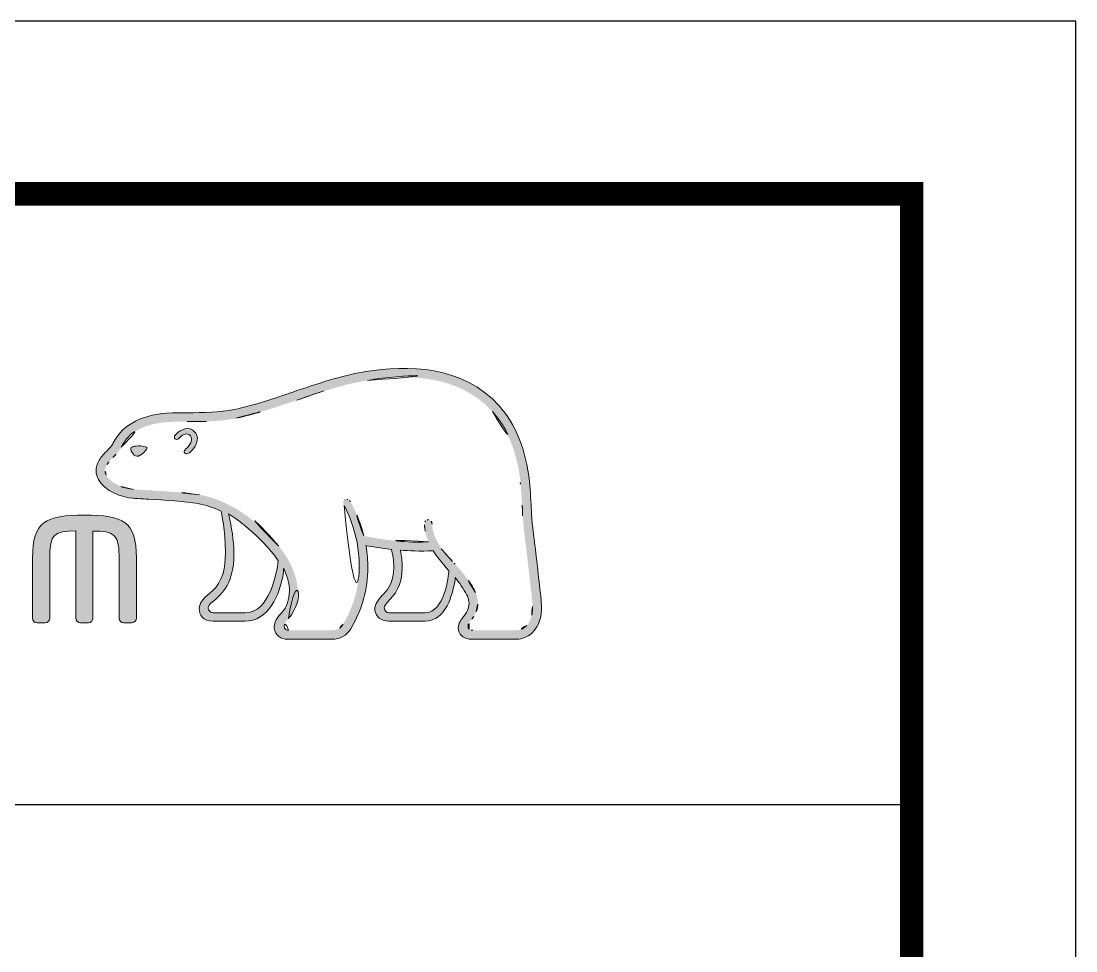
# Model space of a CAD drawing. Extents: x 16296660632 to 16296677930, y -37409619871 to -37409616275.
# Drawn here: x 16296677844.4 to 16296677929.6, y -37409616350.5 to -37409616275.4 of the extents above; entities that cross this region are included whole.
import ezdxf

# ---------------------------------------------------------------- set-up
doc = ezdxf.new("R2010")
doc.units = 0
doc.header["$LTSCALE"] = 10
doc.header["$MEASUREMENT"] = 0
doc.layers.get('0').update_dxf_attribs({"linetype": 'CONTINUOUS'})
doc.layers.add('레이어 1', color=7, linetype='CONTINUOUS', lineweight=0)

msp = doc.modelspace()

# ---------------------------------------------------------------- hatches: boundary and pattern name
at = {"layer": '레이어 1'}
h = msp.add_hatch(color=5, dxfattribs=at)
h.dxf.hatch_style = 1
edge = h.paths.add_edge_path(flags=16)
edge.add_spline(control_points=[(16296677885.24654, -37409616324.248878), (16296677884.89292, -37409616324.640327), (16296677884.44854, -37409616324.643837), (16296677884.42931, -37409616324.643837), (16296677884.42931, -37409616324.643837), (16296677880.86953, -37409616324.643837), (16296677880.86953, -37409616324.643837), (16296677880.738741, -37409616324.643837), (16296677880.6388, -37409616324.611038), (16296677880.57408, -37409616324.547157), (16296677880.52006, -37409616324.494247), (16296677880.49382, -37409616324.413757), (16296677880.49382, -37409616324.314041), (16296677880.49382, -37409616324.113289), (16296677880.64036, -37409616323.928726), (16296677880.796049, -37409616323.73278), (16296677880.94038, -37409616323.54734), (16296677881.077499, -37409616323.371513), (16296677881.154249, -37409616323.155457), (16296677881.34911, -37409616322.63105), (16296677881.329189, -37409616322.071632), (16296677881.096519, -37409616321.578728), (16296677880.676189, -37409616320.686913), (16296677880.05253, -37409616319.986237), (16296677879.448071, -37409616319.309181), (16296677879.448071, -37409616319.309181), (16296677879.24337, -37409616319.084381), (16296677879.24337, -37409616319.082191), (16296677878.45763, -37409616318.206589), (16296677877.64563, -37409616317.300774), (16296677877.58157, -37409616316.072639), (16296677877.566919, -37409616315.829453), (16296677877.45451, -37409616315.682503), (16296677877.298161, -37409616315.689056), (16296677877.298161, -37409616315.689056), (16296677877.06786, -37409616315.799698), (16296677877.062851, -37409616315.799698), (16296677877.000521, -37409616315.868378), (16296677876.96575, -37409616315.970711), (16296677876.96575, -37409616316.088387), (16296677876.96575, -37409616316.088387), (16296677876.96772, -37409616316.129913), (16296677876.96772, -37409616316.130371), (16296677876.99921, -37409616316.574303), (16296677877.105049, -37409616317.009918), (16296677877.291161, -37409616317.462143), (16296677877.291161, -37409616317.462143), (16296677877.30932, -37409616317.507652), (16296677877.30932, -37409616317.507652), (16296677877.30932, -37409616317.507652), (16296677877.261181, -37409616317.509392), (16296677877.261181, -37409616317.509392), (16296677874.975901, -37409616317.599937), (16296677872.735479, -37409616317.168678), (16296677872.07658, -37409616317.009918), (16296677871.67024, -37409616315.375023), (16296677871.01115, -37409616314.291206), (16296677870.98271, -37409616314.245293), (16296677870.93153, -37409616314.160431), (16296677870.849739, -37409616314.095253), (16296677870.771021, -37409616314.072517), (16296677870.771021, -37409616314.072517), (16296677870.57856, -37409616314.101379), (16296677870.554951, -37409616314.104439), (16296677870.538771, -37409616314.128502), (16296677870.505091, -37409616314.173981), (16296677870.43074, -37409616314.27372), (16296677870.43074, -37409616314.27372), (16296677870.42157, -37409616314.353737), (16296677870.42157, -37409616314.353737), (16296677870.42157, -37409616314.353737), (16296677870.48233, -37409616314.568939), (16296677870.48233, -37409616314.568939), (16296677870.532209, -37409616314.655098), (16296677871.705669, -37409616316.710762), (16296677871.705669, -37409616319.433411), (16296677871.705669, -37409616321.112923), (16296677871.26436, -37409616322.69751), (16296677870.393999, -37409616324.142609), (16296677870.186029, -37409616324.489433), (16296677869.91202, -37409616324.643837), (16296677869.5044, -37409616324.643837), (16296677869.5044, -37409616324.643837), (16296677865.995331, -37409616324.643837), (16296677865.995331, -37409616324.643837), (16296677865.879, -37409616324.643837), (16296677865.636259, -37409616324.562027), (16296677865.636259, -37409616324.308357), (16296677865.636259, -37409616324.168404), (16296677865.76593, -37409616323.938766), (16296677865.98201, -37409616323.696907), (16296677867.44434, -37409616322.068581), (16296677866.600679, -37409616319.525253), (16296677865.19824, -37409616317.849678), (16296677863.84367, -37409616316.233582), (16296677861.63298, -37409616314.199791), (16296677858.79443, -37409616313.694633), (16296677857.788469, -37409616313.518806), (16296677856.135429, -37409616313.420853), (16296677854.80032, -37409616313.341652), (16296677854.80032, -37409616313.341652), (16296677853.450821, -37409616313.261627), (16296677853.450821, -37409616313.261627), (16296677852.75824, -37409616313.20871), (16296677851.61364, -37409616312.782707), (16296677851.26527, -37409616312.123131), (16296677851.11809, -37409616311.84977), (16296677851.13471, -37409616311.572502), (16296677851.319269, -37409616311.253647), (16296677851.4354, -37409616311.061234), (16296677851.59483, -37409616310.895889), (16296677851.795361, -37409616310.694687), (16296677852.017099, -37409616310.470306), (16296677852.245199, -37409616310.238083), (16296677852.422791, -37409616309.931908), (16296677852.422791, -37409616309.931908), (16296677852.47373, -37409616309.836143), (16296677852.47373, -37409616309.836143), (16296677853.15144, -37409616308.539749), (16296677854.54752, -37409616307.855263), (16296677856.62484, -37409616307.800163), (16296677856.62484, -37409616307.800163), (16296677857.79635, -37409616307.787033), (16296677857.79635, -37409616307.787033), (16296677859.082649, -37409616307.780479), (16296677860.542179, -37409616307.773048), (16296677861.74143, -37409616307.514977), (16296677863.42576, -37409616307.15284), (16296677865.115549, -37409616306.5755), (16296677866.606779, -37409616306.067291), (16296677866.606779, -37409616306.067291), (16296677866.654461, -37409616306.051552), (16296677866.654461, -37409616306.051552), (16296677868.498859, -37409616305.420853), (16296677870.40625, -37409616304.7687), (16296677872.35605, -37409616304.451187), (16296677875.4765, -37409616303.934647), (16296677879.761641, -37409616303.951698), (16296677882.45763, -37409616306.978333), (16296677883.70372, -37409616308.379646), (16296677884.471291, -37409616310.306732), (16296677884.73547, -37409616312.707474), (16296677884.73547, -37409616312.707474), (16296677884.72542, -37409616312.699623), (16296677884.716209, -37409616312.691307), (16296677884.73764, -37409616312.738953), (16296677884.757771, -37409616313.0084), (16296677884.86887, -37409616314.535698), (16296677884.900789, -37409616315.270042), (16296677884.934481, -37409616316.02932), (16296677885.12648, -37409616317.438103), (16296677885.12648, -37409616317.438103), (16296677885.67057, -37409616322.149483), (16296677885.67057, -37409616322.149483), (16296677885.67057, -37409616322.149483), (16296677885.70293, -37409616322.722008), (16296677885.70293, -37409616322.722008), (16296677885.70293, -37409616323.398201), (16296677885.54986, -37409616323.912117), (16296677885.24654, -37409616324.248878)], knot_values=[0, 0, 0, 0, 1, 1, 1, 2, 2, 2, 3, 3, 3, 4, 4, 4, 5, 5, 5, 6, 6, 6, 7, 7, 7, 8, 8, 8, 9, 9, 9, 10, 10, 10, 11, 11, 11, 12, 12, 12, 13, 13, 13, 14, 14, 14, 15, 15, 15, 16, 16, 16, 17, 17, 17, 18, 18, 18, 19, 19, 19, 20, 20, 20, 21, 21, 21, 22, 22, 22, 23, 23, 23, 24, 24, 24, 25, 25, 25, 26, 26, 26, 27, 27, 27, 28, 28, 28, 29, 29, 29, 30, 30, 30, 31, 31, 31, 32, 32, 32, 33, 33, 33, 34, 34, 34, 35, 35, 35, 36, 36, 36, 37, 37, 37, 38, 38, 38, 39, 39, 39, 40, 40, 40, 41, 41, 41, 42, 42, 42, 43, 43, 43, 44, 44, 44, 45, 45, 45, 46, 46, 46, 47, 47, 47, 48, 48, 48, 49, 49, 49, 50, 50, 50, 51, 51, 51, 52, 52, 52, 53, 53, 53, 53], degree=3, periodic=0)
edge = h.paths.add_edge_path(flags=16)
edge.add_spline(control_points=[(16296677877.017361, -37409616323.230667), (16296677877.017361, -37409616323.230667), (16296677874.11342, -37409616323.230667), (16296677874.11342, -37409616323.230667), (16296677873.89867, -37409616323.230667), (16296677873.72897, -37409616323.059227), (16296677873.72897, -37409616322.84053), (16296677873.72897, -37409616322.687897), (16296677873.86149, -37409616322.49369), (16296677873.986811, -37409616322.360291), (16296677874.57749, -37409616321.794777), (16296677875.181709, -37409616321.016258), (16296677875.181709, -37409616319.538368), (16296677875.181709, -37409616319.538368), (16296677875.14431, -37409616318.866997), (16296677875.14431, -37409616318.864388), (16296677875.14431, -37409616318.864388), (16296677875.03758, -37409616318.211357), (16296677875.03758, -37409616318.211357), (16296677875.03758, -37409616318.211357), (16296677875.03014, -37409616318.17025), (16296677875.03014, -37409616318.17025), (16296677875.03014, -37409616318.17025), (16296677875.073, -37409616318.173317), (16296677875.073, -37409616318.173317), (16296677875.614491, -37409616318.212227), (16296677876.668119, -37409616318.270866), (16296677877.67408, -37409616318.223183), (16296677877.929501, -37409616318.629501), (16296677878.34107, -37409616319.152168), (16296677878.94202, -37409616319.848457), (16296677878.91445, -37409616320.194878), (16296677878.62755, -37409616323.230667), (16296677877.017361, -37409616323.230667)], knot_values=[0, 0, 0, 0, 1, 1, 1, 2, 2, 2, 3, 3, 3, 4, 4, 4, 5, 5, 5, 6, 6, 6, 7, 7, 7, 8, 8, 8, 9, 9, 9, 10, 10, 10, 11, 11, 11, 11], degree=3, periodic=0)
edge = h.paths.add_edge_path(flags=16)
edge.add_spline(control_points=[(16296677862.446039, -37409616323.230667), (16296677862.446039, -37409616323.230667), (16296677859.897051, -37409616323.230667), (16296677859.897051, -37409616323.230667), (16296677859.705919, -37409616323.230667), (16296677859.50034, -37409616323.073219), (16296677859.50034, -37409616322.84053), (16296677859.50034, -37409616322.69928), (16296677859.61886, -37409616322.524307), (16296677859.83494, -37409616322.35067), (16296677860.480049, -37409616321.836761), (16296677861.45759, -37409616321.059097), (16296677861.56344, -37409616318.912033), (16296677861.56344, -37409616318.912033), (16296677861.57807, -37409616318.326408), (16296677861.57807, -37409616318.326408), (16296677861.57807, -37409616317.41317), (16296677861.368799, -37409616316.31057), (16296677861.17025, -37409616315.325157), (16296677861.17025, -37409616315.325157), (16296677861.137859, -37409616315.224579), (16296677861.137859, -37409616315.224579), (16296677861.137859, -37409616315.224579), (16296677861.221411, -37409616315.289726), (16296677861.221411, -37409616315.289726), (16296677861.601471, -37409616315.523727), (16296677863.68338, -37409616316.934692), (16296677865.160839, -37409616319.019218), (16296677865.03837, -37409616320.00592), (16296677864.482031, -37409616323.230667), (16296677862.446039, -37409616323.230667)], knot_values=[0, 0, 0, 0, 1, 1, 1, 2, 2, 2, 3, 3, 3, 4, 4, 4, 5, 5, 5, 6, 6, 6, 7, 7, 7, 8, 8, 8, 9, 9, 9, 10, 10, 10, 10], degree=3, periodic=0)
edge = h.paths.add_edge_path()
edge.add_spline(control_points=[(16296677886.39006, -37409616322.078201), (16296677886.38916, -37409616322.071632), (16296677885.848579, -37409616317.340134), (16296677885.848579, -37409616317.340134), (16296677885.64847, -37409616315.926109), (16296677885.6196, -37409616315.172073), (16296677885.59359, -37409616314.503777), (16296677885.59359, -37409616314.503777), (16296677885.45977, -37409616312.63575), (16296677885.45977, -37409616312.634422), (16296677885.175039, -37409616310.07756), (16296677884.34753, -37409616308.012268), (16296677882.9991, -37409616306.502029), (16296677880.086189, -37409616303.229141), (16296677875.53904, -37409616303.194588), (16296677872.236, -37409616303.739143), (16296677870.2103, -37409616304.074173), (16296677868.27405, -37409616304.735046), (16296677866.402081, -37409616305.375359), (16296677866.402081, -37409616305.375359), (16296677866.34174, -37409616305.396767), (16296677866.34174, -37409616305.396767), (16296677864.8783, -37409616305.895813), (16296677863.217569, -37409616306.463982), (16296677861.587931, -37409616306.811234), (16296677860.46825, -37409616307.050484), (16296677859.06604, -37409616307.061417), (16296677857.827379, -37409616307.067978), (16296677857.827379, -37409616307.067978), (16296677856.60144, -37409616307.082848), (16296677856.60144, -37409616307.082848), (16296677854.24575, -37409616307.141029), (16296677852.64123, -37409616307.956741), (16296677851.83079, -37409616309.50634), (16296677851.83079, -37409616309.50634), (16296677851.79427, -37409616309.573257), (16296677851.79427, -37409616309.573257), (16296677851.660219, -37409616309.808144), (16296677851.46143, -37409616310.007584), (16296677851.283421, -37409616310.186043), (16296677851.087259, -37409616310.38372), (16296677850.866159, -37409616310.605461), (16296677850.69734, -37409616310.892372), (16296677850.52784, -37409616311.179741), (16296677850.44235, -37409616311.471024), (16296677850.44235, -37409616311.757057), (16296677850.44235, -37409616311.997612), (16296677850.502689, -37409616312.233803), (16296677850.623871, -37409616312.459488), (16296677851.124649, -37409616313.405098), (16296677852.55311, -37409616313.915482), (16296677853.40554, -37409616313.976288), (16296677853.40554, -37409616313.976288), (16296677854.66036, -37409616314.055023), (16296677854.690319, -37409616314.057648), (16296677855.944941, -37409616314.128502), (16296677857.663151, -37409616314.227783), (16296677858.666281, -37409616314.404922), (16296677859.25281, -37409616314.508568), (16296677859.91935, -37409616314.718941), (16296677860.533421, -37409616315.008072), (16296677860.57716, -37409616315.167267), (16296677860.89599, -37409616316.584801), (16296677860.89599, -37409616318.327278), (16296677860.89599, -37409616318.327278), (16296677860.88245, -37409616318.880127), (16296677860.88245, -37409616318.880127), (16296677860.78994, -37409616320.717506), (16296677859.98889, -37409616321.359589), (16296677859.401939, -37409616321.829323), (16296677859.34244, -37409616321.876137), (16296677858.819361, -37409616322.310448), (16296677858.781731, -37409616322.833099), (16296677858.75506, -37409616323.128761), (16296677858.83968, -37409616323.398201), (16296677859.019239, -37409616323.591942), (16296677859.21386, -37409616323.80188), (16296677859.50975, -37409616323.908157), (16296677859.897051, -37409616323.908157), (16296677859.897051, -37409616323.908157), (16296677862.446039, -37409616323.908157), (16296677862.446039, -37409616323.908157), (16296677864.353889, -37409616323.908157), (16296677865.297729, -37409616321.853844), (16296677865.58485, -37409616319.929367), (16296677865.58485, -37409616319.929367), (16296677865.590771, -37409616319.658653), (16296677865.590771, -37409616319.658653), (16296677865.590771, -37409616319.658653), (16296677865.66951, -37409616319.794228), (16296677865.66951, -37409616319.794228), (16296677865.91419, -37409616320.338753), (16296677866.06139, -37409616320.989578), (16296677866.06139, -37409616321.479851), (16296677866.06139, -37409616322.167847), (16296677865.848379, -37409616322.768806), (16296677865.4438, -37409616323.216667), (16296677865.341681, -37409616323.317719), (16296677864.83149, -37409616323.846497), (16296677864.83149, -37409616324.374397), (16296677864.83149, -37409616324.374397), (16296677864.836081, -37409616324.461449), (16296677864.836081, -37409616324.461449), (16296677864.908461, -37409616325.085152), (16296677865.413179, -37409616325.363739), (16296677865.882059, -37409616325.363739), (16296677865.882059, -37409616325.363739), (16296677869.5044, -37409616325.363739), (16296677869.5044, -37409616325.363739), (16296677870.15826, -37409616325.363739), (16296677870.679371, -37409616325.069366), (16296677871.014179, -37409616324.513939), (16296677871.93597, -37409616322.983551), (16296677872.40308, -37409616321.321541), (16296677872.40308, -37409616319.575531), (16296677872.40308, -37409616319.030563), (16296677872.351681, -37409616318.448868), (16296677872.251089, -37409616317.845291), (16296677872.251089, -37409616317.845291), (16296677872.24234, -37409616317.797188), (16296677872.24234, -37409616317.797188), (16296677872.24234, -37409616317.797188), (16296677872.290449, -37409616317.807259), (16296677872.290449, -37409616317.807259), (16296677872.72628, -37409616317.891647), (16296677873.427401, -37409616318.013237), (16296677874.293831, -37409616318.106827), (16296677874.293831, -37409616318.106827), (16296677874.319, -37409616318.109901), (16296677874.319, -37409616318.109901), (16296677874.319, -37409616318.109901), (16296677874.43556, -37409616318.773857), (16296677874.43556, -37409616318.773857), (16296677874.43556, -37409616318.773857), (16296677874.461121, -37409616318.931282), (16296677874.461121, -37409616318.933907), (16296677874.461121, -37409616318.933907), (16296677874.495689, -37409616319.521317), (16296677874.495689, -37409616319.521317), (16296677874.495689, -37409616320.930977), (16296677873.85536, -37409616321.544167), (16296677873.51116, -37409616321.873062), (16296677873.50633, -37409616321.877441), (16296677873.02611, -37409616322.36554), (16296677872.97407, -37409616322.798553), (16296677872.97407, -37409616322.798553), (16296677872.957439, -37409616322.931519), (16296677872.957439, -37409616322.931519), (16296677872.957439, -37409616323.067543), (16296677872.99242, -37409616323.334343), (16296677873.23035, -37409616323.580147), (16296677873.439871, -37409616323.798401), (16296677873.764179, -37409616323.908157), (16296677874.195431, -37409616323.908157), (16296677874.195431, -37409616323.908157), (16296677877.017361, -37409616323.908157), (16296677877.017361, -37409616323.908157), (16296677878.731211, -37409616323.908157), (16296677879.247089, -37409616321.729172), (16296677879.455059, -37409616320.508018), (16296677879.455059, -37409616320.508018), (16296677879.464701, -37409616320.382057), (16296677879.464701, -37409616320.382057), (16296677879.464701, -37409616320.382057), (16296677879.53248, -37409616320.474342), (16296677879.53248, -37409616320.474342), (16296677879.92766, -37409616320.97908), (16296677880.27426, -37409616321.540207), (16296677880.441099, -37409616321.889267), (16296677880.528799, -37409616322.070763), (16296677880.57605, -37409616322.272392), (16296677880.57605, -37409616322.474457), (16296677880.57605, -37409616322.474457), (16296677880.51219, -37409616322.882973), (16296677880.51219, -37409616322.882973), (16296677880.44615, -37409616323.104713), (16296677880.294821, -37409616323.30896), (16296677880.14677, -37409616323.50666), (16296677879.9296, -37409616323.788757), (16296677879.70566, -37409616324.081367), (16296677879.70566, -37409616324.436523), (16296677879.70566, -37409616324.436523), (16296677879.726669, -37409616324.632019), (16296677879.726669, -37409616324.632019), (16296677879.82987, -37409616325.103508), (16296677880.211929, -37409616325.363739), (16296677880.801729, -37409616325.363739), (16296677880.801729, -37409616325.363739), (16296677884.427561, -37409616325.363739), (16296677884.427561, -37409616325.363739), (16296677884.507139, -37409616325.363739), (16296677885.2157, -37409616325.34626), (16296677885.77071, -37409616324.745743), (16296677886.21377, -37409616324.265953), (16296677886.42897, -37409616323.606361), (16296677886.42897, -37409616322.730743), (16296677886.42897, -37409616322.730743), (16296677886.39049, -37409616322.081253), (16296677886.39006, -37409616322.078201)], knot_values=[0, 0, 0, 0, 1, 1, 1, 2, 2, 2, 3, 3, 3, 4, 4, 4, 5, 5, 5, 6, 6, 6, 7, 7, 7, 8, 8, 8, 9, 9, 9, 10, 10, 10, 11, 11, 11, 12, 12, 12, 13, 13, 13, 14, 14, 14, 15, 15, 15, 16, 16, 16, 17, 17, 17, 18, 18, 18, 19, 19, 19, 20, 20, 20, 21, 21, 21, 22, 22, 22, 23, 23, 23, 24, 24, 24, 25, 25, 25, 26, 26, 26, 27, 27, 27, 28, 28, 28, 29, 29, 29, 30, 30, 30, 31, 31, 31, 32, 32, 32, 33, 33, 33, 34, 34, 34, 35, 35, 35, 36, 36, 36, 37, 37, 37, 38, 38, 38, 39, 39, 39, 40, 40, 40, 41, 41, 41, 42, 42, 42, 43, 43, 43, 44, 44, 44, 45, 45, 45, 46, 46, 46, 47, 47, 47, 48, 48, 48, 49, 49, 49, 50, 50, 50, 51, 51, 51, 52, 52, 52, 53, 53, 53, 54, 54, 54, 55, 55, 55, 56, 56, 56, 57, 57, 57, 58, 58, 58, 59, 59, 59, 60, 60, 60, 61, 61, 61, 62, 62, 62, 63, 63, 63, 64, 64, 64, 65, 65, 65, 66, 66, 66, 66], degree=3, periodic=0)
edge = h.paths.add_edge_path(flags=0)
edge.add_spline(control_points=[(16296677853.34387, -37409616309.841797), (16296677853.34387, -37409616309.841797), (16296677853.871349, -37409616309.603447), (16296677854.52479, -37409616309.85537), (16296677854.52479, -37409616309.85537), (16296677854.6057, -37409616309.889923), (16296677854.50029, -37409616310.039062), (16296677854.18211, -37409616310.466827), (16296677853.868509, -37409616310.559113), (16296677853.868509, -37409616310.559113), (16296677853.868509, -37409616310.559113), (16296677853.6413, -37409616310.639137), (16296677853.51359, -37409616310.484306), (16296677853.255529, -37409616310.181648), (16296677853.247669, -37409616310.005386), (16296677853.247669, -37409616310.005386), (16296677853.247669, -37409616310.005386), (16296677853.22098, -37409616309.874611), (16296677853.34387, -37409616309.841797)], knot_values=[0, 0, 0, 0, 1, 1, 1, 2, 2, 2, 3, 3, 3, 4, 4, 4, 5, 5, 5, 6, 6, 6, 6], degree=3, periodic=0)
edge = h.paths.add_edge_path(flags=0)
edge.add_spline(control_points=[(16296677856.82472, -37409616308.871719), (16296677856.74576, -37409616308.957893), (16296677856.739651, -37409616309.101341), (16296677856.82472, -37409616309.17701), (16296677856.90608, -37409616309.250488), (16296677857.04711, -37409616309.231239), (16296677857.125839, -37409616309.144653), (16296677857.16783, -37409616309.101341), (16296677857.60083, -37409616308.587433), (16296677857.97436, -37409616308.850281), (16296677858.1108, -37409616308.948257), (16296677858.167231, -37409616309.087341), (16296677858.14712, -37409616309.26709), (16296677858.115191, -37409616309.555321), (16296677857.865231, -37409616309.882492), (16296677857.6905, -37409616309.994461), (16296677857.592751, -37409616310.053932), (16296677857.52824, -37409616310.181648), (16296677857.574591, -37409616310.284882), (16296677857.62052, -37409616310.387642), (16296677857.751289, -37409616310.418282), (16296677857.856251, -37409616310.369293), (16296677858.16898, -37409616310.219704), (16296677858.56329, -37409616309.72023), (16296677858.6173, -37409616309.254433), (16296677858.653151, -37409616308.929901), (16296677858.5075, -37409616308.664841), (16296677858.24814, -37409616308.48597), (16296677857.6905, -37409616308.090141), (16296677857.058479, -37409616308.619781), (16296677856.82472, -37409616308.871719)], knot_values=[0, 0, 0, 0, 1, 1, 1, 2, 2, 2, 3, 3, 3, 4, 4, 4, 5, 5, 5, 6, 6, 6, 7, 7, 7, 8, 8, 8, 9, 9, 9, 10, 10, 10, 10], degree=3, periodic=0)
edge = h.paths.add_edge_path(flags=0)
edge.add_spline(control_points=[(16296677856.75342, -37409616309.257912), (16296677856.75342, -37409616309.257912), (16296677856.75342, -37409616309.257912), (16296677856.75342, -37409616309.257912), (16296677856.75342, -37409616309.257912), (16296677856.75342, -37409616309.257912), (16296677856.75342, -37409616309.257912)], knot_values=[0, 0, 0, 0, 1, 1, 1, 2, 2, 2, 2], degree=3, periodic=0)
h = msp.add_hatch(color=5, dxfattribs=at)
h.dxf.hatch_style = 2
edge = h.paths.add_edge_path()
edge.add_spline(control_points=[(16296677856.82472, -37409616308.871719), (16296677856.74576, -37409616308.957893), (16296677856.739651, -37409616309.101341), (16296677856.82472, -37409616309.17701), (16296677856.90608, -37409616309.250488), (16296677857.04711, -37409616309.231239), (16296677857.125839, -37409616309.144653), (16296677857.16783, -37409616309.101341), (16296677857.60083, -37409616308.587433), (16296677857.97436, -37409616308.850281), (16296677858.1108, -37409616308.948257), (16296677858.167231, -37409616309.087341), (16296677858.14712, -37409616309.26709), (16296677858.115191, -37409616309.555321), (16296677857.865231, -37409616309.882492), (16296677857.6905, -37409616309.994461), (16296677857.592751, -37409616310.053932), (16296677857.52824, -37409616310.181648), (16296677857.574591, -37409616310.284882), (16296677857.62052, -37409616310.387642), (16296677857.751289, -37409616310.418282), (16296677857.856251, -37409616310.369293), (16296677858.16898, -37409616310.219704), (16296677858.56329, -37409616309.72023), (16296677858.6173, -37409616309.254433), (16296677858.653151, -37409616308.929901), (16296677858.5075, -37409616308.664841), (16296677858.24814, -37409616308.48597), (16296677857.6905, -37409616308.090141), (16296677857.058479, -37409616308.619781), (16296677856.82472, -37409616308.871719)], knot_values=[0, 0, 0, 0, 1, 1, 1, 2, 2, 2, 3, 3, 3, 4, 4, 4, 5, 5, 5, 6, 6, 6, 7, 7, 7, 8, 8, 8, 9, 9, 9, 10, 10, 10, 10], degree=3, periodic=0)
h = msp.add_hatch(color=5, dxfattribs=at)
h.dxf.hatch_style = 2
edge = h.paths.add_edge_path()
edge.add_spline(control_points=[(16296677853.34387, -37409616309.841797), (16296677853.34387, -37409616309.841797), (16296677853.871349, -37409616309.603447), (16296677854.52479, -37409616309.85537), (16296677854.52479, -37409616309.85537), (16296677854.6057, -37409616309.889923), (16296677854.50029, -37409616310.039062), (16296677854.18211, -37409616310.466827), (16296677853.868509, -37409616310.559113), (16296677853.868509, -37409616310.559113), (16296677853.868509, -37409616310.559113), (16296677853.6413, -37409616310.639137), (16296677853.51359, -37409616310.484306), (16296677853.255529, -37409616310.181648), (16296677853.247669, -37409616310.005386), (16296677853.247669, -37409616310.005386), (16296677853.247669, -37409616310.005386), (16296677853.22098, -37409616309.874611), (16296677853.34387, -37409616309.841797)], knot_values=[0, 0, 0, 0, 1, 1, 1, 2, 2, 2, 3, 3, 3, 4, 4, 4, 5, 5, 5, 6, 6, 6, 6], degree=3, periodic=0)
h = msp.add_hatch(color=5, dxfattribs=at)
h.dxf.hatch_style = 2
edge = h.paths.add_edge_path()
edge.add_spline(control_points=[(16296677845.30541, -37409616318.790024), (16296677845.30541, -37409616318.790024), (16296677845.30541, -37409616323.653633), (16296677845.30541, -37409616323.653633), (16296677845.30541, -37409616323.863983), (16296677845.47072, -37409616324.035004), (16296677845.67367, -37409616324.035004), (16296677845.67367, -37409616324.035004), (16296677846.324471, -37409616324.035004), (16296677846.324471, -37409616324.035004), (16296677846.55409, -37409616324.035004), (16296677846.691429, -37409616323.841682), (16296677846.691429, -37409616323.653633), (16296677846.691429, -37409616323.653633), (16296677846.691429, -37409616318.910294), (16296677846.691429, -37409616318.910294), (16296677846.691429, -37409616316.818787), (16296677847.04615, -37409616316.61541), (16296677848.814871, -37409616316.610603), (16296677848.814871, -37409616316.739182), (16296677848.814871, -37409616323.653633), (16296677848.814871, -37409616323.653633), (16296677848.814871, -37409616323.871857), (16296677848.971901, -37409616324.035004), (16296677849.18009, -37409616324.035004), (16296677849.18009, -37409616324.035004), (16296677849.81954, -37409616324.035004), (16296677849.81954, -37409616324.035004), (16296677850.048269, -37409616324.035004), (16296677850.185181, -37409616323.841682), (16296677850.185181, -37409616323.653633), (16296677850.185181, -37409616323.653633), (16296677850.185181, -37409616316.760612), (16296677850.185181, -37409616316.624168), (16296677851.01268, -37409616316.627213), (16296677851.59396, -37409616316.69545), (16296677851.908649, -37409616317.009918), (16296677852.24016, -37409616317.341011), (16296677852.304899, -37409616317.95858), (16296677852.304899, -37409616318.910294), (16296677852.304899, -37409616318.910294), (16296677852.304899, -37409616323.653633), (16296677852.304899, -37409616323.653633), (16296677852.304899, -37409616323.860069), (16296677852.473949, -37409616324.035004), (16296677852.67384, -37409616324.035004), (16296677852.67384, -37409616324.035004), (16296677853.3277, -37409616324.035004), (16296677853.3277, -37409616324.035004), (16296677853.55448, -37409616324.035004), (16296677853.694639, -37409616323.837311), (16296677853.694639, -37409616323.653633), (16296677853.694639, -37409616323.653633), (16296677853.694639, -37409616318.790024), (16296677853.694639, -37409616318.790024), (16296677853.694639, -37409616315.84214), (16296677852.64934, -37409616315.342651), (16296677849.50769, -37409616315.342651), (16296677846.35466, -37409616315.342651), (16296677845.30541, -37409616315.84214), (16296677845.30541, -37409616318.790024)], knot_values=[0, 0, 0, 0, 1, 1, 1, 2, 2, 2, 3, 3, 3, 4, 4, 4, 5, 5, 5, 6, 6, 6, 7, 7, 7, 8, 8, 8, 9, 9, 9, 10, 10, 10, 11, 11, 11, 12, 12, 12, 13, 13, 13, 14, 14, 14, 15, 15, 15, 16, 16, 16, 17, 17, 17, 18, 18, 18, 19, 19, 19, 20, 20, 20, 20], degree=3, periodic=0)

# ---------------------------------------------------------------- linework, layer by layer
at = {"color": 5}
msp.add_line((16296677862.333099, -37409616323.908157), (16296677862.333099, -37409616323.908157), dxfattribs=at)
at = {"color": 5, "ltscale": 40}
msp.add_line((16296677916.335739, -37409616338.752739), (16296677785.24143, -37409616338.752739), dxfattribs=at)
at = {"ltscale": 0.5}
msp.add_lwpolyline([(16296677109.345659, -37409616876.442093), (16296677929.60565, -37409616876.442093), (16296677929.60565, -37409616275.422089), (16296677109.345659, -37409616275.422089)], close=True, dxfattribs=at)
at = {"color": 5, "linetype": 'ByBlock', "lineweight": 200, "const_width": 1.89}
msp.add_lwpolyline([(16296677122.53558, -37409616850.70694), (16296677916.335581, -37409616850.70694), (16296677916.335581, -37409616289.37693), (16296677122.53558, -37409616289.37693)], close=True, dxfattribs=at)
at = {"layer": '레이어 1', "color": 5}
for points, knots in [([(16296677886.39006, -37409616322.078201), (16296677886.38916, -37409616322.071632), (16296677885.848579, -37409616317.340134), (16296677885.848579, -37409616317.340134), (16296677885.64847, -37409616315.926109), (16296677885.6196, -37409616315.172073), (16296677885.59359, -37409616314.503777), (16296677885.59359, -37409616314.503777), (16296677885.45977, -37409616312.63575), (16296677885.45977, -37409616312.634422), (16296677885.175039, -37409616310.07756), (16296677884.34753, -37409616308.012268), (16296677882.9991, -37409616306.502029), (16296677880.086189, -37409616303.229141), (16296677875.53904, -37409616303.194588), (16296677872.236, -37409616303.739143), (16296677870.2103, -37409616304.074173), (16296677868.27405, -37409616304.735046), (16296677866.402081, -37409616305.375359), (16296677866.402081, -37409616305.375359), (16296677866.34174, -37409616305.396767), (16296677866.34174, -37409616305.396767), (16296677864.8783, -37409616305.895813), (16296677863.217569, -37409616306.463982), (16296677861.587931, -37409616306.811234), (16296677860.46825, -37409616307.050484), (16296677859.06604, -37409616307.061417), (16296677857.827379, -37409616307.067978), (16296677857.827379, -37409616307.067978), (16296677856.60144, -37409616307.082848), (16296677856.60144, -37409616307.082848), (16296677854.24575, -37409616307.141029), (16296677852.64123, -37409616307.956741), (16296677851.83079, -37409616309.50634), (16296677851.83079, -37409616309.50634), (16296677851.79427, -37409616309.573257), (16296677851.79427, -37409616309.573257), (16296677851.660219, -37409616309.808144), (16296677851.46143, -37409616310.007584), (16296677851.283421, -37409616310.186043), (16296677851.087259, -37409616310.38372), (16296677850.866159, -37409616310.605461), (16296677850.69734, -37409616310.892372), (16296677850.52784, -37409616311.179741), (16296677850.44235, -37409616311.471024), (16296677850.44235, -37409616311.757057), (16296677850.44235, -37409616311.997612), (16296677850.502689, -37409616312.233803), (16296677850.623871, -37409616312.459488), (16296677851.124649, -37409616313.405098), (16296677852.55311, -37409616313.915482), (16296677853.40554, -37409616313.976288), (16296677853.40554, -37409616313.976288), (16296677854.66036, -37409616314.055023), (16296677854.690319, -37409616314.057648), (16296677855.944941, -37409616314.128502), (16296677857.663151, -37409616314.227783), (16296677858.666281, -37409616314.404922), (16296677859.25281, -37409616314.508568), (16296677859.91935, -37409616314.718941), (16296677860.533421, -37409616315.008072), (16296677860.57716, -37409616315.167267), (16296677860.89599, -37409616316.584801), (16296677860.89599, -37409616318.327278), (16296677860.89599, -37409616318.327278), (16296677860.88245, -37409616318.880127), (16296677860.88245, -37409616318.880127), (16296677860.78994, -37409616320.717506), (16296677859.98889, -37409616321.359589), (16296677859.401939, -37409616321.829323), (16296677859.34244, -37409616321.876137), (16296677858.819361, -37409616322.310448), (16296677858.781731, -37409616322.833099), (16296677858.75506, -37409616323.128761), (16296677858.83968, -37409616323.398201), (16296677859.019239, -37409616323.591942), (16296677859.21386, -37409616323.80188), (16296677859.50975, -37409616323.908157), (16296677859.897051, -37409616323.908157), (16296677859.897051, -37409616323.908157), (16296677862.446039, -37409616323.908157), (16296677862.446039, -37409616323.908157), (16296677864.353889, -37409616323.908157), (16296677865.297729, -37409616321.853844), (16296677865.58485, -37409616319.929367), (16296677865.58485, -37409616319.929367), (16296677865.590771, -37409616319.658653), (16296677865.590771, -37409616319.658653), (16296677865.590771, -37409616319.658653), (16296677865.66951, -37409616319.794228), (16296677865.66951, -37409616319.794228), (16296677865.91419, -37409616320.338753), (16296677866.06139, -37409616320.989578), (16296677866.06139, -37409616321.479851), (16296677866.06139, -37409616322.167847), (16296677865.848379, -37409616322.768806), (16296677865.4438, -37409616323.216667), (16296677865.341681, -37409616323.317719), (16296677864.83149, -37409616323.846497), (16296677864.83149, -37409616324.374397), (16296677864.83149, -37409616324.374397), (16296677864.836081, -37409616324.461449), (16296677864.836081, -37409616324.461449), (16296677864.908461, -37409616325.085152), (16296677865.413179, -37409616325.363739), (16296677865.882059, -37409616325.363739), (16296677865.882059, -37409616325.363739), (16296677869.5044, -37409616325.363739), (16296677869.5044, -37409616325.363739), (16296677870.15826, -37409616325.363739), (16296677870.679371, -37409616325.069366), (16296677871.014179, -37409616324.513939), (16296677871.93597, -37409616322.983551), (16296677872.40308, -37409616321.321541), (16296677872.40308, -37409616319.575531), (16296677872.40308, -37409616319.030563), (16296677872.351681, -37409616318.448868), (16296677872.251089, -37409616317.845291), (16296677872.251089, -37409616317.845291), (16296677872.24234, -37409616317.797188), (16296677872.24234, -37409616317.797188), (16296677872.24234, -37409616317.797188), (16296677872.290449, -37409616317.807259), (16296677872.290449, -37409616317.807259), (16296677872.72628, -37409616317.891647), (16296677873.427401, -37409616318.013237), (16296677874.293831, -37409616318.106827), (16296677874.293831, -37409616318.106827), (16296677874.319, -37409616318.109901), (16296677874.319, -37409616318.109901), (16296677874.319, -37409616318.109901), (16296677874.43556, -37409616318.773857), (16296677874.43556, -37409616318.773857), (16296677874.43556, -37409616318.773857), (16296677874.461121, -37409616318.931282), (16296677874.461121, -37409616318.933907), (16296677874.461121, -37409616318.933907), (16296677874.495689, -37409616319.521317), (16296677874.495689, -37409616319.521317), (16296677874.495689, -37409616320.930977), (16296677873.85536, -37409616321.544167), (16296677873.51116, -37409616321.873062), (16296677873.50633, -37409616321.877441), (16296677873.02611, -37409616322.36554), (16296677872.97407, -37409616322.798553), (16296677872.97407, -37409616322.798553), (16296677872.957439, -37409616322.931519), (16296677872.957439, -37409616322.931519), (16296677872.957439, -37409616323.067543), (16296677872.99242, -37409616323.334343), (16296677873.23035, -37409616323.580147), (16296677873.439871, -37409616323.798401), (16296677873.764179, -37409616323.908157), (16296677874.195431, -37409616323.908157), (16296677874.195431, -37409616323.908157), (16296677877.017361, -37409616323.908157), (16296677877.017361, -37409616323.908157), (16296677878.731211, -37409616323.908157), (16296677879.247089, -37409616321.729172), (16296677879.455059, -37409616320.508018), (16296677879.455059, -37409616320.508018), (16296677879.464701, -37409616320.382057), (16296677879.464701, -37409616320.382057), (16296677879.464701, -37409616320.382057), (16296677879.53248, -37409616320.474342), (16296677879.53248, -37409616320.474342), (16296677879.92766, -37409616320.97908), (16296677880.27426, -37409616321.540207), (16296677880.441099, -37409616321.889267), (16296677880.528799, -37409616322.070763), (16296677880.57605, -37409616322.272392), (16296677880.57605, -37409616322.474457), (16296677880.57605, -37409616322.474457), (16296677880.51219, -37409616322.882973), (16296677880.51219, -37409616322.882973), (16296677880.44615, -37409616323.104713), (16296677880.294821, -37409616323.30896), (16296677880.14677, -37409616323.50666), (16296677879.9296, -37409616323.788757), (16296677879.70566, -37409616324.081367), (16296677879.70566, -37409616324.436523), (16296677879.70566, -37409616324.436523), (16296677879.726669, -37409616324.632019), (16296677879.726669, -37409616324.632019), (16296677879.82987, -37409616325.103508), (16296677880.211929, -37409616325.363739), (16296677880.801729, -37409616325.363739), (16296677880.801729, -37409616325.363739), (16296677884.427561, -37409616325.363739), (16296677884.427561, -37409616325.363739), (16296677884.507139, -37409616325.363739), (16296677885.2157, -37409616325.34626), (16296677885.77071, -37409616324.745743), (16296677886.21377, -37409616324.265953), (16296677886.42897, -37409616323.606361), (16296677886.42897, -37409616322.730743), (16296677886.42897, -37409616322.730743), (16296677886.39049, -37409616322.081253), (16296677886.39006, -37409616322.078201)], [0, 0, 0, 0, 1, 1, 1, 2, 2, 2, 3, 3, 3, 4, 4, 4, 5, 5, 5, 6, 6, 6, 7, 7, 7, 8, 8, 8, 9, 9, 9, 10, 10, 10, 11, 11, 11, 12, 12, 12, 13, 13, 13, 14, 14, 14, 15, 15, 15, 16, 16, 16, 17, 17, 17, 18, 18, 18, 19, 19, 19, 20, 20, 20, 21, 21, 21, 22, 22, 22, 23, 23, 23, 24, 24, 24, 25, 25, 25, 26, 26, 26, 27, 27, 27, 28, 28, 28, 29, 29, 29, 30, 30, 30, 31, 31, 31, 32, 32, 32, 33, 33, 33, 34, 34, 34, 35, 35, 35, 36, 36, 36, 37, 37, 37, 38, 38, 38, 39, 39, 39, 40, 40, 40, 41, 41, 41, 42, 42, 42, 43, 43, 43, 44, 44, 44, 45, 45, 45, 46, 46, 46, 47, 47, 47, 48, 48, 48, 49, 49, 49, 50, 50, 50, 51, 51, 51, 52, 52, 52, 53, 53, 53, 54, 54, 54, 55, 55, 55, 56, 56, 56, 57, 57, 57, 58, 58, 58, 59, 59, 59, 60, 60, 60, 61, 61, 61, 62, 62, 62, 63, 63, 63, 64, 64, 64, 65, 65, 65, 66, 66, 66, 66]), ([(16296677856.82472, -37409616308.871719), (16296677856.74576, -37409616308.957893), (16296677856.739651, -37409616309.101341), (16296677856.82472, -37409616309.17701), (16296677856.90608, -37409616309.250488), (16296677857.04711, -37409616309.231239), (16296677857.125839, -37409616309.144653), (16296677857.16783, -37409616309.101341), (16296677857.60083, -37409616308.587433), (16296677857.97436, -37409616308.850281), (16296677858.1108, -37409616308.948257), (16296677858.167231, -37409616309.087341), (16296677858.14712, -37409616309.26709), (16296677858.115191, -37409616309.555321), (16296677857.865231, -37409616309.882492), (16296677857.6905, -37409616309.994461), (16296677857.592751, -37409616310.053932), (16296677857.52824, -37409616310.181648), (16296677857.574591, -37409616310.284882), (16296677857.62052, -37409616310.387642), (16296677857.751289, -37409616310.418282), (16296677857.856251, -37409616310.369293), (16296677858.16898, -37409616310.219704), (16296677858.56329, -37409616309.72023), (16296677858.6173, -37409616309.254433), (16296677858.653151, -37409616308.929901), (16296677858.5075, -37409616308.664841), (16296677858.24814, -37409616308.48597), (16296677857.6905, -37409616308.090141), (16296677857.058479, -37409616308.619781), (16296677856.82472, -37409616308.871719)], [0, 0, 0, 0, 1, 1, 1, 2, 2, 2, 3, 3, 3, 4, 4, 4, 5, 5, 5, 6, 6, 6, 7, 7, 7, 8, 8, 8, 9, 9, 9, 10, 10, 10, 10]), ([(16296677856.75342, -37409616309.257912), (16296677856.75342, -37409616309.257912), (16296677856.75342, -37409616309.257912), (16296677856.75342, -37409616309.257912), (16296677856.75342, -37409616309.257912), (16296677856.75342, -37409616309.257912), (16296677856.75342, -37409616309.257912)], [0, 0, 0, 0, 1, 1, 1, 2, 2, 2, 2]), ([(16296677853.34387, -37409616309.841797), (16296677853.34387, -37409616309.841797), (16296677853.871349, -37409616309.603447), (16296677854.52479, -37409616309.85537), (16296677854.52479, -37409616309.85537), (16296677854.6057, -37409616309.889923), (16296677854.50029, -37409616310.039062), (16296677854.18211, -37409616310.466827), (16296677853.868509, -37409616310.559113), (16296677853.868509, -37409616310.559113), (16296677853.868509, -37409616310.559113), (16296677853.6413, -37409616310.639137), (16296677853.51359, -37409616310.484306), (16296677853.255529, -37409616310.181648), (16296677853.247669, -37409616310.005386), (16296677853.247669, -37409616310.005386), (16296677853.247669, -37409616310.005386), (16296677853.22098, -37409616309.874611), (16296677853.34387, -37409616309.841797)], [0, 0, 0, 0, 1, 1, 1, 2, 2, 2, 3, 3, 3, 4, 4, 4, 5, 5, 5, 6, 6, 6, 6]), ([(16296677862.446039, -37409616323.230667), (16296677862.446039, -37409616323.230667), (16296677859.897051, -37409616323.230667), (16296677859.897051, -37409616323.230667), (16296677859.705919, -37409616323.230667), (16296677859.50034, -37409616323.073219), (16296677859.50034, -37409616322.84053), (16296677859.50034, -37409616322.69928), (16296677859.61886, -37409616322.524307), (16296677859.83494, -37409616322.35067), (16296677860.480049, -37409616321.836761), (16296677861.45759, -37409616321.059097), (16296677861.56344, -37409616318.912033), (16296677861.56344, -37409616318.912033), (16296677861.57807, -37409616318.326408), (16296677861.57807, -37409616318.326408), (16296677861.57807, -37409616317.41317), (16296677861.368799, -37409616316.31057), (16296677861.17025, -37409616315.325157), (16296677861.17025, -37409616315.325157), (16296677861.137859, -37409616315.224579), (16296677861.137859, -37409616315.224579), (16296677861.137859, -37409616315.224579), (16296677861.221411, -37409616315.289726), (16296677861.221411, -37409616315.289726), (16296677861.601471, -37409616315.523727), (16296677863.68338, -37409616316.934692), (16296677865.160839, -37409616319.019218), (16296677865.03837, -37409616320.00592), (16296677864.482031, -37409616323.230667), (16296677862.446039, -37409616323.230667)], [0, 0, 0, 0, 1, 1, 1, 2, 2, 2, 3, 3, 3, 4, 4, 4, 5, 5, 5, 6, 6, 6, 7, 7, 7, 8, 8, 8, 9, 9, 9, 10, 10, 10, 10]), ([(16296677870.48233, -37409616314.568939), (16296677870.532209, -37409616314.655098), (16296677871.705669, -37409616316.710762), (16296677871.705669, -37409616319.433411), (16296677871.705669, -37409616321.112923), (16296677871.26436, -37409616322.69751), (16296677870.393999, -37409616324.142609)], [24, 24, 24, 24, 25, 25, 25, 26, 26, 26, 26]), ([(16296677845.30541, -37409616318.790024), (16296677845.30541, -37409616318.790024), (16296677845.30541, -37409616323.653633), (16296677845.30541, -37409616323.653633), (16296677845.30541, -37409616323.863983), (16296677845.47072, -37409616324.035004), (16296677845.67367, -37409616324.035004), (16296677845.67367, -37409616324.035004), (16296677846.324471, -37409616324.035004), (16296677846.324471, -37409616324.035004), (16296677846.55409, -37409616324.035004), (16296677846.691429, -37409616323.841682), (16296677846.691429, -37409616323.653633), (16296677846.691429, -37409616323.653633), (16296677846.691429, -37409616318.910294), (16296677846.691429, -37409616318.910294), (16296677846.691429, -37409616316.818787), (16296677847.04615, -37409616316.61541), (16296677848.814871, -37409616316.610603), (16296677848.814871, -37409616316.739182), (16296677848.814871, -37409616323.653633), (16296677848.814871, -37409616323.653633), (16296677848.814871, -37409616323.871857), (16296677848.971901, -37409616324.035004), (16296677849.18009, -37409616324.035004), (16296677849.18009, -37409616324.035004), (16296677849.81954, -37409616324.035004), (16296677849.81954, -37409616324.035004), (16296677850.048269, -37409616324.035004), (16296677850.185181, -37409616323.841682), (16296677850.185181, -37409616323.653633), (16296677850.185181, -37409616323.653633), (16296677850.185181, -37409616316.760612), (16296677850.185181, -37409616316.624168), (16296677851.01268, -37409616316.627213), (16296677851.59396, -37409616316.69545), (16296677851.908649, -37409616317.009918), (16296677852.24016, -37409616317.341011), (16296677852.304899, -37409616317.95858), (16296677852.304899, -37409616318.910294), (16296677852.304899, -37409616318.910294), (16296677852.304899, -37409616323.653633), (16296677852.304899, -37409616323.653633), (16296677852.304899, -37409616323.860069), (16296677852.473949, -37409616324.035004), (16296677852.67384, -37409616324.035004), (16296677852.67384, -37409616324.035004), (16296677853.3277, -37409616324.035004), (16296677853.3277, -37409616324.035004), (16296677853.55448, -37409616324.035004), (16296677853.694639, -37409616323.837311), (16296677853.694639, -37409616323.653633), (16296677853.694639, -37409616323.653633), (16296677853.694639, -37409616318.790024), (16296677853.694639, -37409616318.790024), (16296677853.694639, -37409616315.84214), (16296677852.64934, -37409616315.342651), (16296677849.50769, -37409616315.342651), (16296677846.35466, -37409616315.342651), (16296677845.30541, -37409616315.84214), (16296677845.30541, -37409616318.790024)], [0, 0, 0, 0, 1, 1, 1, 2, 2, 2, 3, 3, 3, 4, 4, 4, 5, 5, 5, 6, 6, 6, 7, 7, 7, 8, 8, 8, 9, 9, 9, 10, 10, 10, 11, 11, 11, 12, 12, 12, 13, 13, 13, 14, 14, 14, 15, 15, 15, 16, 16, 16, 17, 17, 17, 18, 18, 18, 19, 19, 19, 20, 20, 20, 20]), ([(16296677877.017361, -37409616323.230667), (16296677877.017361, -37409616323.230667), (16296677874.11342, -37409616323.230667), (16296677874.11342, -37409616323.230667), (16296677873.89867, -37409616323.230667), (16296677873.72897, -37409616323.059227), (16296677873.72897, -37409616322.84053), (16296677873.72897, -37409616322.687897), (16296677873.86149, -37409616322.49369), (16296677873.986811, -37409616322.360291), (16296677874.57749, -37409616321.794777), (16296677875.181709, -37409616321.016258), (16296677875.181709, -37409616319.538368), (16296677875.181709, -37409616319.538368), (16296677875.14431, -37409616318.866997), (16296677875.14431, -37409616318.864388), (16296677875.14431, -37409616318.864388), (16296677875.03758, -37409616318.211357), (16296677875.03758, -37409616318.211357), (16296677875.03758, -37409616318.211357), (16296677875.03014, -37409616318.17025), (16296677875.03014, -37409616318.17025), (16296677875.03014, -37409616318.17025), (16296677875.073, -37409616318.173317), (16296677875.073, -37409616318.173317), (16296677875.614491, -37409616318.212227), (16296677876.668119, -37409616318.270866), (16296677877.67408, -37409616318.223183), (16296677877.929501, -37409616318.629501), (16296677878.34107, -37409616319.152168), (16296677878.94202, -37409616319.848457), (16296677878.91445, -37409616320.194878), (16296677878.62755, -37409616323.230667), (16296677877.017361, -37409616323.230667)], [0, 0, 0, 0, 1, 1, 1, 2, 2, 2, 3, 3, 3, 4, 4, 4, 5, 5, 5, 6, 6, 6, 7, 7, 7, 8, 8, 8, 9, 9, 9, 10, 10, 10, 11, 11, 11, 11]), ([(16296677865.995331, -37409616324.643837), (16296677865.879, -37409616324.643837), (16296677865.636259, -37409616324.562027), (16296677865.636259, -37409616324.308357), (16296677865.636259, -37409616324.168404), (16296677865.76593, -37409616323.938766), (16296677865.98201, -37409616323.696907)], [28, 28, 28, 28, 29, 29, 29, 30, 30, 30, 30]), ([(16296677880.57408, -37409616324.547157), (16296677880.52006, -37409616324.494247), (16296677880.49382, -37409616324.413757), (16296677880.49382, -37409616324.314041), (16296677880.49382, -37409616324.113289), (16296677880.64036, -37409616323.928726), (16296677880.796049, -37409616323.73278)], [3, 3, 3, 3, 4, 4, 4, 5, 5, 5, 5])]:
    msp.add_open_spline(points, degree=3, knots=knots, dxfattribs=at)
for points in [[(16296677872.35605, -37409616304.451187), (16296677875.4765, -37409616303.934647), (16296677879.761641, -37409616303.951698), (16296677882.45763, -37409616306.978333)], [(16296677866.654461, -37409616306.051552), (16296677868.498859, -37409616305.420853), (16296677870.40625, -37409616304.7687), (16296677872.35605, -37409616304.451187)], [(16296677861.74143, -37409616307.514977), (16296677863.42576, -37409616307.15284), (16296677865.115549, -37409616306.5755), (16296677866.606779, -37409616306.067291)], [(16296677866.606779, -37409616306.067291), (16296677866.606779, -37409616306.067291), (16296677866.654461, -37409616306.051552), (16296677866.654461, -37409616306.051552)], [(16296677882.45763, -37409616306.978333), (16296677883.70372, -37409616308.379646), (16296677884.471291, -37409616310.306732), (16296677884.73547, -37409616312.707474)], [(16296677852.47373, -37409616309.836143), (16296677853.15144, -37409616308.539749), (16296677854.54752, -37409616307.855263), (16296677856.62484, -37409616307.800163)], [(16296677856.62484, -37409616307.800163), (16296677856.62484, -37409616307.800163), (16296677857.79635, -37409616307.787033), (16296677857.79635, -37409616307.787033)], [(16296677857.79635, -37409616307.787033), (16296677859.082649, -37409616307.780479), (16296677860.542179, -37409616307.773048), (16296677861.74143, -37409616307.514977)], [(16296677852.422791, -37409616309.931908), (16296677852.422791, -37409616309.931908), (16296677852.47373, -37409616309.836143), (16296677852.47373, -37409616309.836143)], [(16296677851.319269, -37409616311.253647), (16296677851.4354, -37409616311.061234), (16296677851.59483, -37409616310.895889), (16296677851.795361, -37409616310.694687)], [(16296677851.795361, -37409616310.694687), (16296677852.017099, -37409616310.470306), (16296677852.245199, -37409616310.238083), (16296677852.422791, -37409616309.931908)], [(16296677851.26527, -37409616312.123131), (16296677851.11809, -37409616311.84977), (16296677851.13471, -37409616311.572502), (16296677851.319269, -37409616311.253647)], [(16296677853.450821, -37409616313.261627), (16296677852.75824, -37409616313.20871), (16296677851.61364, -37409616312.782707), (16296677851.26527, -37409616312.123131)], [(16296677854.80032, -37409616313.341652), (16296677854.80032, -37409616313.341652), (16296677853.450821, -37409616313.261627), (16296677853.450821, -37409616313.261627)], [(16296677858.79443, -37409616313.694633), (16296677857.788469, -37409616313.518806), (16296677856.135429, -37409616313.420853), (16296677854.80032, -37409616313.341652)], [(16296677884.716209, -37409616312.691307), (16296677884.73764, -37409616312.738953), (16296677884.757771, -37409616313.0084), (16296677884.86887, -37409616314.535698)], [(16296677884.73547, -37409616312.707474), (16296677884.73547, -37409616312.707474), (16296677884.72542, -37409616312.699623), (16296677884.716209, -37409616312.691307)], [(16296677865.19824, -37409616317.849678), (16296677863.84367, -37409616316.233582), (16296677861.63298, -37409616314.199791), (16296677858.79443, -37409616313.694633)], [(16296677870.42157, -37409616314.353737), (16296677870.42157, -37409616314.353737), (16296677870.48233, -37409616314.568939), (16296677870.48233, -37409616314.568939)], [(16296677870.43074, -37409616314.27372), (16296677870.43074, -37409616314.27372), (16296677870.42157, -37409616314.353737), (16296677870.42157, -37409616314.353737)], [(16296677870.554951, -37409616314.104439), (16296677870.538771, -37409616314.128502), (16296677870.505091, -37409616314.173981), (16296677870.43074, -37409616314.27372)], [(16296677870.771021, -37409616314.072517), (16296677870.771021, -37409616314.072517), (16296677870.57856, -37409616314.101379), (16296677870.554951, -37409616314.104439)], [(16296677870.98271, -37409616314.245293), (16296677870.93153, -37409616314.160431), (16296677870.849739, -37409616314.095253), (16296677870.771021, -37409616314.072517)], [(16296677872.07658, -37409616317.009918), (16296677871.67024, -37409616315.375023), (16296677871.01115, -37409616314.291206), (16296677870.98271, -37409616314.245293)], [(16296677884.86887, -37409616314.535698), (16296677884.900789, -37409616315.270042), (16296677884.934481, -37409616316.02932), (16296677885.12648, -37409616317.438103)], [(16296677877.062851, -37409616315.799698), (16296677877.000521, -37409616315.868378), (16296677876.96575, -37409616315.970711), (16296677876.96575, -37409616316.088387)], [(16296677877.298161, -37409616315.689056), (16296677877.298161, -37409616315.689056), (16296677877.06786, -37409616315.799698), (16296677877.062851, -37409616315.799698)], [(16296677877.58157, -37409616316.072639), (16296677877.566919, -37409616315.829453), (16296677877.45451, -37409616315.682503), (16296677877.298161, -37409616315.689056)], [(16296677876.96575, -37409616316.088387), (16296677876.96575, -37409616316.088387), (16296677876.96772, -37409616316.129913), (16296677876.96772, -37409616316.130371)], [(16296677876.96772, -37409616316.130371), (16296677876.99921, -37409616316.574303), (16296677877.105049, -37409616317.009918), (16296677877.291161, -37409616317.462143)], [(16296677877.261181, -37409616317.509392), (16296677874.975901, -37409616317.599937), (16296677872.735479, -37409616317.168678), (16296677872.07658, -37409616317.009918)], [(16296677877.291161, -37409616317.462143), (16296677877.291161, -37409616317.462143), (16296677877.30932, -37409616317.507652), (16296677877.30932, -37409616317.507652)], [(16296677877.30932, -37409616317.507652), (16296677877.30932, -37409616317.507652), (16296677877.261181, -37409616317.509392), (16296677877.261181, -37409616317.509392)], [(16296677879.24337, -37409616319.082191), (16296677878.45763, -37409616318.206589), (16296677877.64563, -37409616317.300774), (16296677877.58157, -37409616316.072639)], [(16296677885.12648, -37409616317.438103), (16296677885.12648, -37409616317.438103), (16296677885.67057, -37409616322.149483), (16296677885.67057, -37409616322.149483)], [(16296677879.448071, -37409616319.309181), (16296677879.448071, -37409616319.309181), (16296677879.24337, -37409616319.084381), (16296677879.24337, -37409616319.082191)], [(16296677865.98201, -37409616323.696907), (16296677867.44434, -37409616322.068581), (16296677866.600679, -37409616319.525253), (16296677865.19824, -37409616317.849678)], [(16296677881.096519, -37409616321.578728), (16296677880.676189, -37409616320.686913), (16296677880.05253, -37409616319.986237), (16296677879.448071, -37409616319.309181)], [(16296677881.154249, -37409616323.155457), (16296677881.34911, -37409616322.63105), (16296677881.329189, -37409616322.071632), (16296677881.096519, -37409616321.578728)], [(16296677885.70293, -37409616322.722008), (16296677885.70293, -37409616323.398201), (16296677885.54986, -37409616323.912117), (16296677885.24654, -37409616324.248878)], [(16296677885.67057, -37409616322.149483), (16296677885.67057, -37409616322.149483), (16296677885.70293, -37409616322.722008), (16296677885.70293, -37409616322.722008)], [(16296677880.796049, -37409616323.73278), (16296677880.94038, -37409616323.54734), (16296677881.077499, -37409616323.371513), (16296677881.154249, -37409616323.155457)], [(16296677870.393999, -37409616324.142609), (16296677870.186029, -37409616324.489433), (16296677869.91202, -37409616324.643837), (16296677869.5044, -37409616324.643837)], [(16296677885.24654, -37409616324.248878), (16296677884.89292, -37409616324.640327), (16296677884.44854, -37409616324.643837), (16296677884.42931, -37409616324.643837)], [(16296677869.5044, -37409616324.643837), (16296677869.5044, -37409616324.643837), (16296677865.995331, -37409616324.643837), (16296677865.995331, -37409616324.643837)], [(16296677880.86953, -37409616324.643837), (16296677880.738741, -37409616324.643837), (16296677880.6388, -37409616324.611038), (16296677880.57408, -37409616324.547157)], [(16296677884.42931, -37409616324.643837), (16296677884.42931, -37409616324.643837), (16296677880.86953, -37409616324.643837), (16296677880.86953, -37409616324.643837)]]:
    msp.add_open_spline(points, degree=3, dxfattribs=at)

doc.saveas('drawing.dxf')
